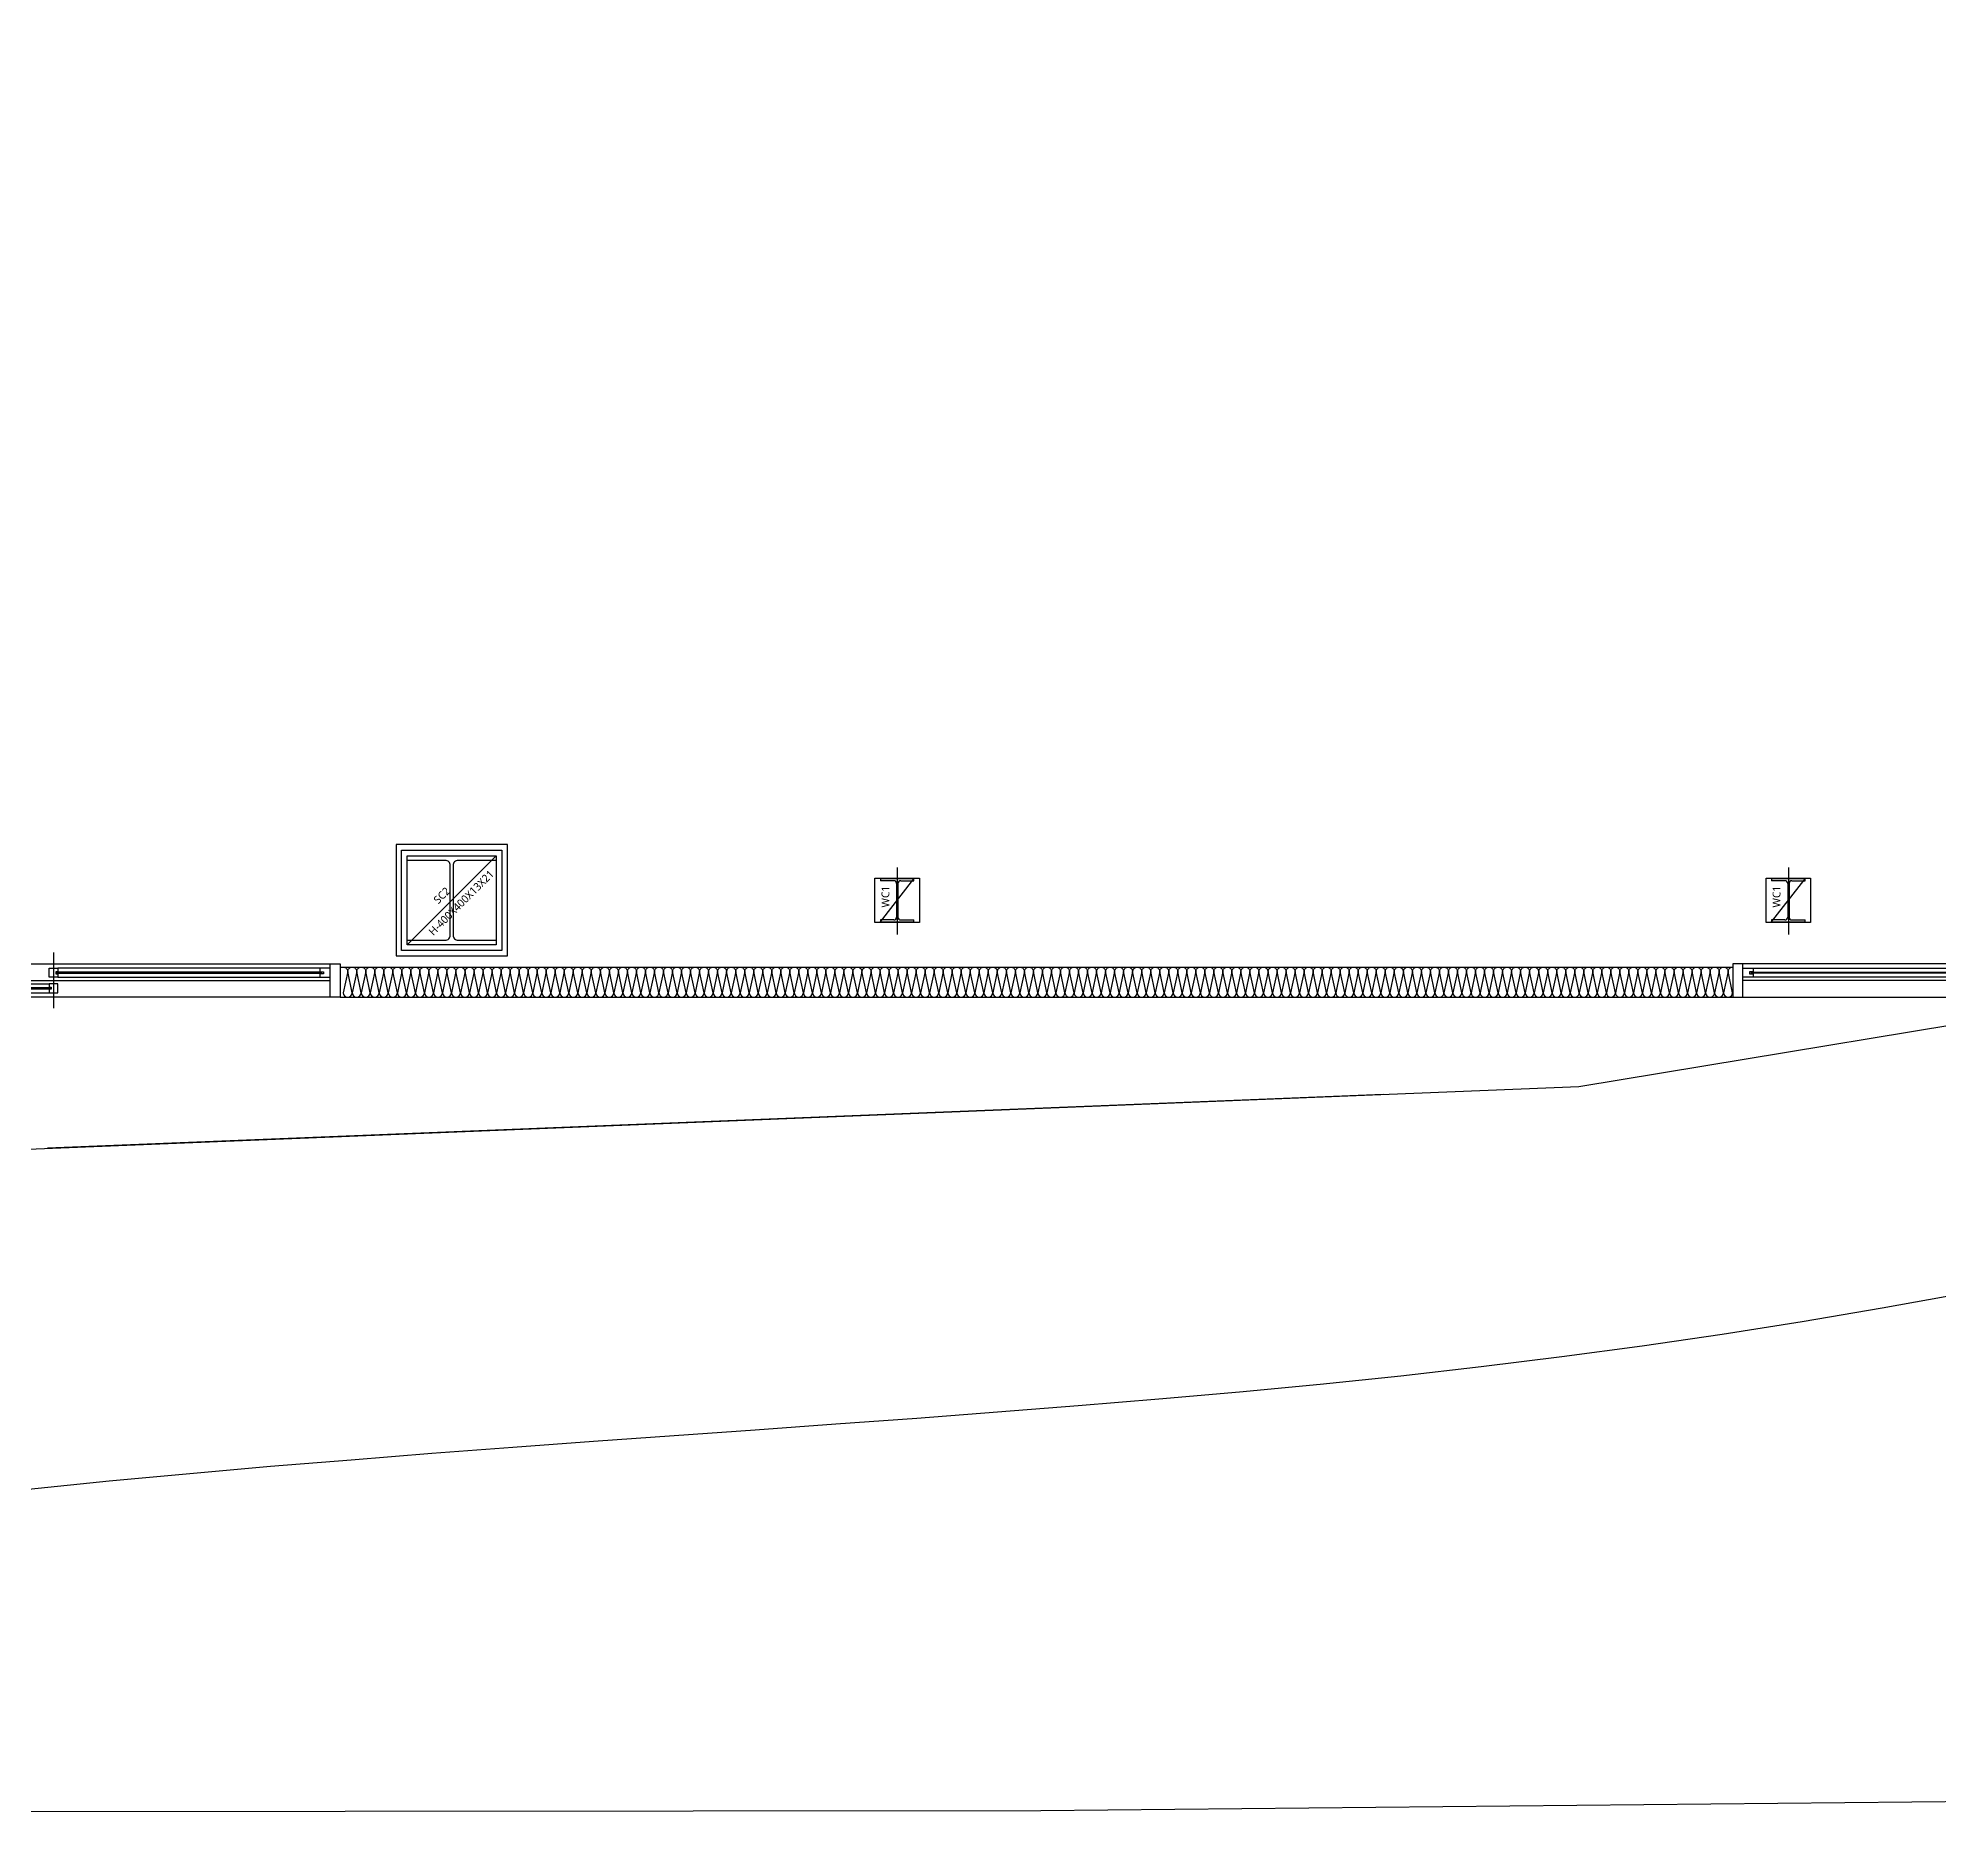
# Model space of a CAD drawing. Header units: millimetres. Extents: x 0 to 420500, y 0 to 297000.
# Drawn here: x 170912 to 179441, y 203552 to 211624 of the extents above; entities that cross this region are included whole.
import ezdxf
from ezdxf.enums import TextEntityAlignment as Align
from ezdxf.xclip import XClip

# ---------------------------------------------------------------- set-up
doc = ezdxf.new("R2010")
doc.units = ezdxf.units.MM
doc.header["$LTSCALE"] = 5000
doc.header["$XCLIPFRAME"] = 0
doc.layers.add('arch', color=8, linetype='Continuous')
doc.layers.add('TRAY', color=3, linetype='Continuous')
doc.styles.add('스타일1', font='malgun.ttf')

# ---------------------------------------------------------------- blocks, each defined once
blk = doc.blocks.new('XR-현황측량도')
at = {"color": 0}
blk.add_line((173191.6, 77366.5), (167196.4, 77124.9), dxfattribs=at)
blk.add_lwpolyline([(151689.9, 74037.3), (154882.8, 74051.1), (162788.9, 74142.4), (171654.6, 74151.5), (178947.9, 74224.2), (185441.1, 74257.7), (186411.9, 74404.5), (193068.5, 76971.8, 0.271364), (196517.3, 81929.2), (196869.6, 86053.4), (196858.7, 91789.3), (196871.2, 109951.5), (196867, 116558.1), (196605.1, 121600.6), (196792.5, 126063.1), (196775.4, 130633.2), (196750.4, 139290.1), (196674.2, 147914.3), (196020.2, 149938.3)], format="xyb", dxfattribs=at)
blk.add_lwpolyline([(154882.8, 74051.1), (160042.8, 76594.1), (166254.5, 77087), (174069.8, 77401.9), (176495.8, 77803.3)], dxfattribs=at)
at = {"color": 0, "elevation": 93000}
blk.add_lwpolyline([(167111, 75594.4), (167472.7, 75631.3), (167472.7, 75631.3), (167834.7, 75665.3), (167834.7, 75665.3), (168196.9, 75697), (168196.9, 75697), (168559.3, 75726.9), (168559.3, 75726.9), (168921.8, 75755.4), (168921.8, 75755.4), (169284.4, 75782.7), (169284.4, 75782.7), (169647, 75809.3), (169647, 75809.3), (170009.7, 75835.3), (170009.7, 75835.3), (170372.4, 75861.3), (170372.4, 75861.3), (170735.1, 75887.3), (170735.1, 75887.3), (171097.7, 75913.8), (171097.7, 75913.8), (171460.3, 75941.1), (171460.3, 75941.1), (171822.8, 75969.5), (171822.8, 75969.5), (172185.1, 75999.5), (172185.1, 75999.5), (172547.3, 76031.5), (172547.3, 76031.5), (172909.3, 76066.3), (172909.3, 76066.3), (173270.9, 76104), (173270.9, 76104), (173632.2, 76145), (173632.2, 76145), (173993.1, 76189.5), (173993.1, 76189.5), (174353.5, 76237.8), (174353.5, 76237.8), (174713.3, 76290.1), (174713.3, 76290.1), (175072.5, 76346.7), (175072.5, 76346.7), (175430.9, 76407.9), (175430.9, 76407.9), (175788.5, 76473.7)], dxfattribs=at)
blk = doc.blocks.new('*U59')
at = {"color": 0}
for points in [[(-39048.1, 0, -0.414214), (-39063.1, 15), (-39048.1, 85, 1), (-39078.1, 85), (-39063.1, 15, -0.414214), (-39078.1, 0, 0.414214)], [(-39018.1, 0, -0.414214), (-39033.1, 15), (-39018.1, 85, 1), (-39048.1, 85), (-39033.1, 15, -0.414214), (-39048.1, 0, 0.414214)], [(-38988.1, 0, -0.414214), (-39003.1, 15), (-38988.1, 85, 1), (-39018.1, 85), (-39003.1, 15, -0.414214), (-39018.1, 0, 0.414214)], [(-38958.1, 0, -0.414214), (-38973.1, 15), (-38958.1, 85, 1), (-38988.1, 85), (-38973.1, 15, -0.414214), (-38988.1, 0, 0.414214)], [(-38928.1, 0, -0.414214), (-38943.1, 15), (-38928.1, 85, 1), (-38958.1, 85), (-38943.1, 15, -0.414214), (-38958.1, 0, 0.414214)], [(-38898.1, 0, -0.414214), (-38913.1, 15), (-38898.1, 85, 1), (-38928.1, 85), (-38913.1, 15, -0.414214), (-38928.1, 0, 0.414214)], [(-38868.1, 0, -0.414214), (-38883.1, 15), (-38868.1, 85, 1), (-38898.1, 85), (-38883.1, 15, -0.414214), (-38898.1, 0, 0.414214)], [(-38838.1, 0, -0.414214), (-38853.1, 15), (-38838.1, 85, 1), (-38868.1, 85), (-38853.1, 15, -0.414214), (-38868.1, 0, 0.414214)], [(-38808.1, 0, -0.414214), (-38823.1, 15), (-38808.1, 85, 1), (-38838.1, 85), (-38823.1, 15, -0.414214), (-38838.1, 0, 0.414214)], [(-38778.1, 0, -0.414214), (-38793.1, 15), (-38778.1, 85, 1), (-38808.1, 85), (-38793.1, 15, -0.414214), (-38808.1, 0, 0.414214)], [(-38748.1, 0, -0.414214), (-38763.1, 15), (-38748.1, 85, 1), (-38778.1, 85), (-38763.1, 15, -0.414214), (-38778.1, 0, 0.414214)], [(-38718.1, 0, -0.414214), (-38733.1, 15), (-38718.1, 85, 1), (-38748.1, 85), (-38733.1, 15, -0.414214), (-38748.1, 0, 0.414214)], [(-38688.1, 0, -0.414214), (-38703.1, 15), (-38688.1, 85, 1), (-38718.1, 85), (-38703.1, 15, -0.414214), (-38718.1, 0, 0.414214)], [(-38658.1, 0, -0.414214), (-38673.1, 15), (-38658.1, 85, 1), (-38688.1, 85), (-38673.1, 15, -0.414214), (-38688.1, 0, 0.414214)], [(-38628.1, 0, -0.414214), (-38643.1, 15), (-38628.1, 85, 1), (-38658.1, 85), (-38643.1, 15, -0.414214), (-38658.1, 0, 0.414214)], [(-38598.1, 0, -0.414214), (-38613.1, 15), (-38598.1, 85, 1), (-38628.1, 85), (-38613.1, 15, -0.414214), (-38628.1, 0, 0.414214)], [(-38568.1, 0, -0.414214), (-38583.1, 15), (-38568.1, 85, 1), (-38598.1, 85), (-38583.1, 15, -0.414214), (-38598.1, 0, 0.414214)], [(-38538.1, 0, -0.414214), (-38553.1, 15), (-38538.1, 85, 1), (-38568.1, 85), (-38553.1, 15, -0.414214), (-38568.1, 0, 0.414214)], [(-38508.1, 0, -0.414214), (-38523.1, 15), (-38508.1, 85, 1), (-38538.1, 85), (-38523.1, 15, -0.414214), (-38538.1, 0, 0.414214)], [(-38478.1, 0, -0.414214), (-38493.1, 15), (-38478.1, 85, 1), (-38508.1, 85), (-38493.1, 15, -0.414214), (-38508.1, 0, 0.414214)], [(-38448.1, 0, -0.414214), (-38463.1, 15), (-38448.1, 85, 1), (-38478.1, 85), (-38463.1, 15, -0.414214), (-38478.1, 0, 0.414214)], [(-38418.1, 0, -0.414214), (-38433.1, 15), (-38418.1, 85, 1), (-38448.1, 85), (-38433.1, 15, -0.414214), (-38448.1, 0, 0.414214)], [(-38388.1, 0, -0.414214), (-38403.1, 15), (-38388.1, 85, 1), (-38418.1, 85), (-38403.1, 15, -0.414214), (-38418.1, 0, 0.414214)], [(-38358.1, 0, -0.414214), (-38373.1, 15), (-38358.1, 85, 1), (-38388.1, 85), (-38373.1, 15, -0.414214), (-38388.1, 0, 0.414214)], [(-38328.1, 0, -0.414214), (-38343.1, 15), (-38328.1, 85, 1), (-38358.1, 85), (-38343.1, 15, -0.414214), (-38358.1, 0, 0.414214)], [(-38298.1, 0, -0.414214), (-38313.1, 15), (-38298.1, 85, 1), (-38328.1, 85), (-38313.1, 15, -0.414214), (-38328.1, 0, 0.414214)], [(-38268.1, 0, -0.414214), (-38283.1, 15), (-38268.1, 85, 1), (-38298.1, 85), (-38283.1, 15, -0.414214), (-38298.1, 0, 0.414214)], [(-38238.1, 0, -0.414214), (-38253.1, 15), (-38238.1, 85, 1), (-38268.1, 85), (-38253.1, 15, -0.414214), (-38268.1, 0, 0.414214)], [(-38208.1, 0, -0.414214), (-38223.1, 15), (-38208.1, 85, 1), (-38238.1, 85), (-38223.1, 15, -0.414214), (-38238.1, 0, 0.414214)], [(-38178.1, 0, -0.414214), (-38193.1, 15), (-38178.1, 85, 1), (-38208.1, 85), (-38193.1, 15, -0.414214), (-38208.1, 0, 0.414214)], [(-38148.1, 0, -0.414214), (-38163.1, 15), (-38148.1, 85, 1), (-38178.1, 85), (-38163.1, 15, -0.414214), (-38178.1, 0, 0.414214)], [(-38118.1, 0, -0.414214), (-38133.1, 15), (-38118.1, 85, 1), (-38148.1, 85), (-38133.1, 15, -0.414214), (-38148.1, 0, 0.414214)], [(-38088.1, 0, -0.414214), (-38103.1, 15), (-38088.1, 85, 1), (-38118.1, 85), (-38103.1, 15, -0.414214), (-38118.1, 0, 0.414214)], [(-38058.1, 0, -0.414214), (-38073.1, 15), (-38058.1, 85, 1), (-38088.1, 85), (-38073.1, 15, -0.414214), (-38088.1, 0, 0.414214)], [(-38028.1, 0, -0.414214), (-38043.1, 15), (-38028.1, 85, 1), (-38058.1, 85), (-38043.1, 15, -0.414214), (-38058.1, 0, 0.414214)], [(-37998.1, 0, -0.414214), (-38013.1, 15), (-37998.1, 85, 1), (-38028.1, 85), (-38013.1, 15, -0.414214), (-38028.1, 0, 0.414214)], [(-37968.1, 0, -0.414214), (-37983.1, 15), (-37968.1, 85, 1), (-37998.1, 85), (-37983.1, 15, -0.414214), (-37998.1, 0, 0.414214)], [(-37938.1, 0, -0.414214), (-37953.1, 15), (-37938.1, 85, 1), (-37968.1, 85), (-37953.1, 15, -0.414214), (-37968.1, 0, 0.414214)], [(-37908.1, 0, -0.414214), (-37923.1, 15), (-37908.1, 85, 1), (-37938.1, 85), (-37923.1, 15, -0.414214), (-37938.1, 0, 0.414214)], [(-37878.1, 0, -0.414214), (-37893.1, 15), (-37878.1, 85, 1), (-37908.1, 85), (-37893.1, 15, -0.414214), (-37908.1, 0, 0.414214)], [(-37848.1, 0, -0.414214), (-37863.1, 15), (-37848.1, 85, 1), (-37878.1, 85), (-37863.1, 15, -0.414214), (-37878.1, 0, 0.414214)], [(-37818.1, 0, -0.414214), (-37833.1, 15), (-37818.1, 85, 1), (-37848.1, 85), (-37833.1, 15, -0.414214), (-37848.1, 0, 0.414214)], [(-37788.1, 0, -0.414214), (-37803.1, 15), (-37788.1, 85, 1), (-37818.1, 85), (-37803.1, 15, -0.414214), (-37818.1, 0, 0.414214)], [(-37758.1, 0, -0.414214), (-37773.1, 15), (-37758.1, 85, 1), (-37788.1, 85), (-37773.1, 15, -0.414214), (-37788.1, 0, 0.414214)], [(-37728.1, 0, -0.414214), (-37743.1, 15), (-37728.1, 85, 1), (-37758.1, 85), (-37743.1, 15, -0.414214), (-37758.1, 0, 0.414214)], [(-37698.1, 0, -0.414214), (-37713.1, 15), (-37698.1, 85, 1), (-37728.1, 85), (-37713.1, 15, -0.414214), (-37728.1, 0, 0.414214)], [(-37668.1, 0, -0.414214), (-37683.1, 15), (-37668.1, 85, 1), (-37698.1, 85), (-37683.1, 15, -0.414214), (-37698.1, 0, 0.414214)], [(-37638.1, 0, -0.414214), (-37653.1, 15), (-37638.1, 85, 1), (-37668.1, 85), (-37653.1, 15, -0.414214), (-37668.1, 0, 0.414214)], [(-37608.1, 0, -0.414214), (-37623.1, 15), (-37608.1, 85, 1), (-37638.1, 85), (-37623.1, 15, -0.414214), (-37638.1, 0, 0.414214)], [(-37578.1, 0, -0.414214), (-37593.1, 15), (-37578.1, 85, 1), (-37608.1, 85), (-37593.1, 15, -0.414214), (-37608.1, 0, 0.414214)], [(-37548.1, 0, -0.414214), (-37563.1, 15), (-37548.1, 85, 1), (-37578.1, 85), (-37563.1, 15, -0.414214), (-37578.1, 0, 0.414214)], [(-37518.1, 0, -0.414214), (-37533.1, 15), (-37518.1, 85, 1), (-37548.1, 85), (-37533.1, 15, -0.414214), (-37548.1, 0, 0.414214)], [(-37488.1, 0, -0.414214), (-37503.1, 15), (-37488.1, 85, 1), (-37518.1, 85), (-37503.1, 15, -0.414214), (-37518.1, 0, 0.414214)], [(-37458.1, 0, -0.414214), (-37473.1, 15), (-37458.1, 85, 1), (-37488.1, 85), (-37473.1, 15, -0.414214), (-37488.1, 0, 0.414214)], [(-37428.1, 0, -0.414214), (-37443.1, 15), (-37428.1, 85, 1), (-37458.1, 85), (-37443.1, 15, -0.414214), (-37458.1, 0, 0.414214)], [(-37398.1, 0, -0.414214), (-37413.1, 15), (-37398.1, 85, 1), (-37428.1, 85), (-37413.1, 15, -0.414214), (-37428.1, 0, 0.414214)], [(-37368.1, 0, -0.414214), (-37383.1, 15), (-37368.1, 85, 1), (-37398.1, 85), (-37383.1, 15, -0.414214), (-37398.1, 0, 0.414214)], [(-37338.1, 0, -0.414214), (-37353.1, 15), (-37338.1, 85, 1), (-37368.1, 85), (-37353.1, 15, -0.414214), (-37368.1, 0, 0.414214)], [(-37308.1, 0, -0.414214), (-37323.1, 15), (-37308.1, 85, 1), (-37338.1, 85), (-37323.1, 15, -0.414214), (-37338.1, 0, 0.414214)], [(-37278.1, 0, -0.414214), (-37293.1, 15), (-37278.1, 85, 1), (-37308.1, 85), (-37293.1, 15, -0.414214), (-37308.1, 0, 0.414214)], [(-37248.1, 0, -0.414214), (-37263.1, 15), (-37248.1, 85, 1), (-37278.1, 85), (-37263.1, 15, -0.414214), (-37278.1, 0, 0.414214)], [(-37218.1, 0, -0.414214), (-37233.1, 15), (-37218.1, 85, 1), (-37248.1, 85), (-37233.1, 15, -0.414214), (-37248.1, 0, 0.414214)], [(-37188.1, 0, -0.414214), (-37203.1, 15), (-37188.1, 85, 1), (-37218.1, 85), (-37203.1, 15, -0.414214), (-37218.1, 0, 0.414214)], [(-37158.1, 0, -0.414214), (-37173.1, 15), (-37158.1, 85, 1), (-37188.1, 85), (-37173.1, 15, -0.414214), (-37188.1, 0, 0.414214)], [(-37128.1, 0, -0.414214), (-37143.1, 15), (-37128.1, 85, 1), (-37158.1, 85), (-37143.1, 15, -0.414214), (-37158.1, 0, 0.414214)], [(-37098.1, 0, -0.414214), (-37113.1, 15), (-37098.1, 85, 1), (-37128.1, 85), (-37113.1, 15, -0.414214), (-37128.1, 0, 0.414214)], [(-37068.1, 0, -0.414214), (-37083.1, 15), (-37068.1, 85, 1), (-37098.1, 85), (-37083.1, 15, -0.414214), (-37098.1, 0, 0.414214)], [(-37038.1, 0, -0.414214), (-37053.1, 15), (-37038.1, 85, 1), (-37068.1, 85), (-37053.1, 15, -0.414214), (-37068.1, 0, 0.414214)], [(-37008.1, 0, -0.414214), (-37023.1, 15), (-37008.1, 85, 1), (-37038.1, 85), (-37023.1, 15, -0.414214), (-37038.1, 0, 0.414214)], [(-36978.1, 0, -0.414214), (-36993.1, 15), (-36978.1, 85, 1), (-37008.1, 85), (-36993.1, 15, -0.414214), (-37008.1, 0, 0.414214)], [(-36948.1, 0, -0.414214), (-36963.1, 15), (-36948.1, 85, 1), (-36978.1, 85), (-36963.1, 15, -0.414214), (-36978.1, 0, 0.414214)], [(-36918.1, 0, -0.414214), (-36933.1, 15), (-36918.1, 85, 1), (-36948.1, 85), (-36933.1, 15, -0.414214), (-36948.1, 0, 0.414214)], [(-36888.1, 0, -0.414214), (-36903.1, 15), (-36888.1, 85, 1), (-36918.1, 85), (-36903.1, 15, -0.414214), (-36918.1, 0, 0.414214)], [(-36858.1, 0, -0.414214), (-36873.1, 15), (-36858.1, 85, 1), (-36888.1, 85), (-36873.1, 15, -0.414214), (-36888.1, 0, 0.414214)], [(-36828.1, 0, -0.414214), (-36843.1, 15), (-36828.1, 85, 1), (-36858.1, 85), (-36843.1, 15, -0.414214), (-36858.1, 0, 0.414214)], [(-36798.1, 0, -0.414214), (-36813.1, 15), (-36798.1, 85, 1), (-36828.1, 85), (-36813.1, 15, -0.414214), (-36828.1, 0, 0.414214)], [(-36768.1, 0, -0.414214), (-36783.1, 15), (-36768.1, 85, 1), (-36798.1, 85), (-36783.1, 15, -0.414214), (-36798.1, 0, 0.414214)], [(-36738.1, 0, -0.414214), (-36753.1, 15), (-36738.1, 85, 1), (-36768.1, 85), (-36753.1, 15, -0.414214), (-36768.1, 0, 0.414214)], [(-36708.1, 0, -0.414214), (-36723.1, 15), (-36708.1, 85, 1), (-36738.1, 85), (-36723.1, 15, -0.414214), (-36738.1, 0, 0.414214)], [(-36678.1, 0, -0.414214), (-36693.1, 15), (-36678.1, 85, 1), (-36708.1, 85), (-36693.1, 15, -0.414214), (-36708.1, 0, 0.414214)], [(-36648.1, 0, -0.414214), (-36663.1, 15), (-36648.1, 85, 1), (-36678.1, 85), (-36663.1, 15, -0.414214), (-36678.1, 0, 0.414214)], [(-36618.1, 0, -0.414214), (-36633.1, 15), (-36618.1, 85, 1), (-36648.1, 85), (-36633.1, 15, -0.414214), (-36648.1, 0, 0.414214)], [(-36588.1, 0, -0.414214), (-36603.1, 15), (-36588.1, 85, 1), (-36618.1, 85), (-36603.1, 15, -0.414214), (-36618.1, 0, 0.414214)], [(-36558.1, 0, -0.414214), (-36573.1, 15), (-36558.1, 85, 1), (-36588.1, 85), (-36573.1, 15, -0.414214), (-36588.1, 0, 0.414214)], [(-36528.1, 0, -0.414214), (-36543.1, 15), (-36528.1, 85, 1), (-36558.1, 85), (-36543.1, 15, -0.414214), (-36558.1, 0, 0.414214)], [(-36498.1, 0, -0.414214), (-36513.1, 15), (-36498.1, 85, 1), (-36528.1, 85), (-36513.1, 15, -0.414214), (-36528.1, 0, 0.414214)], [(-36468.1, 0, -0.414214), (-36483.1, 15), (-36468.1, 85, 1), (-36498.1, 85), (-36483.1, 15, -0.414214), (-36498.1, 0, 0.414214)], [(-36438.1, 0, -0.414214), (-36453.1, 15), (-36438.1, 85, 1), (-36468.1, 85), (-36453.1, 15, -0.414214), (-36468.1, 0, 0.414214)], [(-36408.1, 0, -0.414214), (-36423.1, 15), (-36408.1, 85, 1), (-36438.1, 85), (-36423.1, 15, -0.414214), (-36438.1, 0, 0.414214)], [(-36378.1, 0, -0.414214), (-36393.1, 15), (-36378.1, 85, 1), (-36408.1, 85), (-36393.1, 15, -0.414214), (-36408.1, 0, 0.414214)], [(-36348.1, 0, -0.414214), (-36363.1, 15), (-36348.1, 85, 1), (-36378.1, 85), (-36363.1, 15, -0.414214), (-36378.1, 0, 0.414214)], [(-36318.1, 0, -0.414214), (-36333.1, 15), (-36318.1, 85, 1), (-36348.1, 85), (-36333.1, 15, -0.414214), (-36348.1, 0, 0.414214)], [(-36288.1, 0, -0.414214), (-36303.1, 15), (-36288.1, 85, 1), (-36318.1, 85), (-36303.1, 15, -0.414214), (-36318.1, 0, 0.414214)], [(-36258.1, 0, -0.414214), (-36273.1, 15), (-36258.1, 85, 1), (-36288.1, 85), (-36273.1, 15, -0.414214), (-36288.1, 0, 0.414214)], [(-36228.1, 0, -0.414214), (-36243.1, 15), (-36228.1, 85, 1), (-36258.1, 85), (-36243.1, 15, -0.414214), (-36258.1, 0, 0.414214)], [(-36198.1, 0, -0.414214), (-36213.1, 15), (-36198.1, 85, 1), (-36228.1, 85), (-36213.1, 15, -0.414214), (-36228.1, 0, 0.414214)], [(-36168.1, 0, -0.414214), (-36183.1, 15), (-36168.1, 85, 1), (-36198.1, 85), (-36183.1, 15, -0.414214), (-36198.1, 0, 0.414214)], [(-36138.1, 0, -0.414214), (-36153.1, 15), (-36138.1, 85, 1), (-36168.1, 85), (-36153.1, 15, -0.414214), (-36168.1, 0, 0.414214)], [(-36108.1, 0, -0.414214), (-36123.1, 15), (-36108.1, 85, 1), (-36138.1, 85), (-36123.1, 15, -0.414214), (-36138.1, 0, 0.414214)], [(-36078.1, 0, -0.414214), (-36093.1, 15), (-36078.1, 85, 1), (-36108.1, 85), (-36093.1, 15, -0.414214), (-36108.1, 0, 0.414214)], [(-36048.1, 0, -0.414214), (-36063.1, 15), (-36048.1, 85, 1), (-36078.1, 85), (-36063.1, 15, -0.414214), (-36078.1, 0, 0.414214)], [(-36018.1, 0, -0.414214), (-36033.1, 15), (-36018.1, 85, 1), (-36048.1, 85), (-36033.1, 15, -0.414214), (-36048.1, 0, 0.414214)], [(-35988.1, 0, -0.414214), (-36003.1, 15), (-35988.1, 85, 1), (-36018.1, 85), (-36003.1, 15, -0.414214), (-36018.1, 0, 0.414214)], [(-35958.1, 0, -0.414214), (-35973.1, 15), (-35958.1, 85, 1), (-35988.1, 85), (-35973.1, 15, -0.414214), (-35988.1, 0, 0.414214)], [(-35928.1, 0, -0.414214), (-35943.1, 15), (-35928.1, 85, 1), (-35958.1, 85), (-35943.1, 15, -0.414214), (-35958.1, 0, 0.414214)], [(-35898.1, 0, -0.414214), (-35913.1, 15), (-35898.1, 85, 1), (-35928.1, 85), (-35913.1, 15, -0.414214), (-35928.1, 0, 0.414214)], [(-35868.1, 0, -0.414214), (-35883.1, 15), (-35868.1, 85, 1), (-35898.1, 85), (-35883.1, 15, -0.414214), (-35898.1, 0, 0.414214)], [(-35838.1, 0, -0.414214), (-35853.1, 15), (-35838.1, 85, 1), (-35868.1, 85), (-35853.1, 15, -0.414214), (-35868.1, 0, 0.414214)], [(-35808.1, 0, -0.414214), (-35823.1, 15), (-35808.1, 85, 1), (-35838.1, 85), (-35823.1, 15, -0.414214), (-35838.1, 0, 0.414214)], [(-35778.1, 0, -0.414214), (-35793.1, 15), (-35778.1, 85, 1), (-35808.1, 85), (-35793.1, 15, -0.414214), (-35808.1, 0, 0.414214)], [(-35748.1, 0, -0.414214), (-35763.1, 15), (-35748.1, 85, 1), (-35778.1, 85), (-35763.1, 15, -0.414214), (-35778.1, 0, 0.414214)], [(-35718.1, 0, -0.414214), (-35733.1, 15), (-35718.1, 85, 1), (-35748.1, 85), (-35733.1, 15, -0.414214), (-35748.1, 0, 0.414214)], [(-35688.1, 0, -0.414214), (-35703.1, 15), (-35688.1, 85, 1), (-35718.1, 85), (-35703.1, 15, -0.414214), (-35718.1, 0, 0.414214)], [(-35658.1, 0, -0.414214), (-35673.1, 15), (-35658.1, 85, 1), (-35688.1, 85), (-35673.1, 15, -0.414214), (-35688.1, 0, 0.414214)], [(-35628.1, 0, -0.414214), (-35643.1, 15), (-35628.1, 85, 1), (-35658.1, 85), (-35643.1, 15, -0.414214), (-35658.1, 0, 0.414214)], [(-35598.1, 0, -0.414214), (-35613.1, 15), (-35598.1, 85, 1), (-35628.1, 85), (-35613.1, 15, -0.414214), (-35628.1, 0, 0.414214)], [(-35568.1, 0, -0.414214), (-35583.1, 15), (-35568.1, 85, 1), (-35598.1, 85), (-35583.1, 15, -0.414214), (-35598.1, 0, 0.414214)], [(-35538.1, 0, -0.414214), (-35553.1, 15), (-35538.1, 85, 1), (-35568.1, 85), (-35553.1, 15, -0.414214), (-35568.1, 0, 0.414214)], [(-35508.1, 0, -0.414214), (-35523.1, 15), (-35508.1, 85, 1), (-35538.1, 85), (-35523.1, 15, -0.414214), (-35538.1, 0, 0.414214)], [(-35478.1, 0, -0.414214), (-35493.1, 15), (-35478.1, 85, 1), (-35508.1, 85), (-35493.1, 15, -0.414214), (-35508.1, 0, 0.414214)], [(-35448.1, 0, -0.414214), (-35463.1, 15), (-35448.1, 85, 1), (-35478.1, 85), (-35463.1, 15, -0.414214), (-35478.1, 0, 0.414214)], [(-35418.1, 0, -0.414214), (-35433.1, 15), (-35418.1, 85, 1), (-35448.1, 85), (-35433.1, 15, -0.414214), (-35448.1, 0, 0.414214)], [(-35388.1, 0, -0.414214), (-35403.1, 15), (-35388.1, 85, 1), (-35418.1, 85), (-35403.1, 15, -0.414214), (-35418.1, 0, 0.414214)], [(-35358.1, 0, -0.414214), (-35373.1, 15), (-35358.1, 85, 1), (-35388.1, 85), (-35373.1, 15, -0.414214), (-35388.1, 0, 0.414214)], [(-35328.1, 0, -0.414214), (-35343.1, 15), (-35328.1, 85, 1), (-35358.1, 85), (-35343.1, 15, -0.414214), (-35358.1, 0, 0.414214)], [(-35298.1, 0, -0.414214), (-35313.1, 15), (-35298.1, 85, 1), (-35328.1, 85), (-35313.1, 15, -0.414214), (-35328.1, 0, 0.414214)], [(-35268.1, 0, -0.414214), (-35283.1, 15), (-35268.1, 85, 1), (-35298.1, 85), (-35283.1, 15, -0.414214), (-35298.1, 0, 0.414214)], [(-35238.1, 0, -0.414214), (-35253.1, 15), (-35238.1, 85, 1), (-35268.1, 85), (-35253.1, 15, -0.414214), (-35268.1, 0, 0.414214)], [(-35208.1, 0, -0.414214), (-35223.1, 15), (-35208.1, 85, 1), (-35238.1, 85), (-35223.1, 15, -0.414214), (-35238.1, 0, 0.414214)], [(-35178.1, 0, -0.414214), (-35193.1, 15), (-35178.1, 85, 1), (-35208.1, 85), (-35193.1, 15, -0.414214), (-35208.1, 0, 0.414214)], [(-35148.1, 0, -0.414214), (-35163.1, 15), (-35148.1, 85, 1), (-35178.1, 85), (-35163.1, 15, -0.414214), (-35178.1, 0, 0.414214)], [(-35118.1, 0, -0.414214), (-35133.1, 15), (-35118.1, 85, 1), (-35148.1, 85), (-35133.1, 15, -0.414214), (-35148.1, 0, 0.414214)], [(-35088.1, 0, -0.414214), (-35103.1, 15), (-35088.1, 85, 1), (-35118.1, 85), (-35103.1, 15, -0.414214), (-35118.1, 0, 0.414214)], [(-35058.1, 0, -0.414214), (-35073.1, 15), (-35058.1, 85, 1), (-35088.1, 85), (-35073.1, 15, -0.414214), (-35088.1, 0, 0.414214)], [(-35028.1, 0, -0.414214), (-35043.1, 15), (-35028.1, 85, 1), (-35058.1, 85), (-35043.1, 15, -0.414214), (-35058.1, 0, 0.414214)], [(-34998.1, 0, -0.414214), (-35013.1, 15), (-34998.1, 85, 1), (-35028.1, 85), (-35013.1, 15, -0.414214), (-35028.1, 0, 0.414214)], [(-34968.1, 0, -0.414214), (-34983.1, 15), (-34968.1, 85, 1), (-34998.1, 85), (-34983.1, 15, -0.414214), (-34998.1, 0, 0.414214)], [(-34938.1, 0, -0.414214), (-34953.1, 15), (-34938.1, 85, 1), (-34968.1, 85), (-34953.1, 15, -0.414214), (-34968.1, 0, 0.414214)], [(-34908.1, 0, -0.414214), (-34923.1, 15), (-34908.1, 85, 1), (-34938.1, 85), (-34923.1, 15, -0.414214), (-34938.1, 0, 0.414214)], [(-34878.1, 0, -0.414214), (-34893.1, 15), (-34878.1, 85, 1), (-34908.1, 85), (-34893.1, 15, -0.414214), (-34908.1, 0, 0.414214)], [(-34848.1, 0, -0.414214), (-34863.1, 15), (-34848.1, 85, 1), (-34878.1, 85), (-34863.1, 15, -0.414214), (-34878.1, 0, 0.414214)], [(-34818.1, 0, -0.414214), (-34833.1, 15), (-34818.1, 85, 1), (-34848.1, 85), (-34833.1, 15, -0.414214), (-34848.1, 0, 0.414214)], [(-34788.1, 0, -0.414214), (-34803.1, 15), (-34788.1, 85, 1), (-34818.1, 85), (-34803.1, 15, -0.414214), (-34818.1, 0, 0.414214)], [(-34758.1, 0, -0.414214), (-34773.1, 15), (-34758.1, 85, 1), (-34788.1, 85), (-34773.1, 15, -0.414214), (-34788.1, 0, 0.414214)], [(-34728.1, 0, -0.414214), (-34743.1, 15), (-34728.1, 85, 1), (-34758.1, 85), (-34743.1, 15, -0.414214), (-34758.1, 0, 0.414214)], [(-34698.1, 0, -0.414214), (-34713.1, 15), (-34698.1, 85, 1), (-34728.1, 85), (-34713.1, 15, -0.414214), (-34728.1, 0, 0.414214)], [(-34668.1, 0, -0.414214), (-34683.1, 15), (-34668.1, 85, 1), (-34698.1, 85), (-34683.1, 15, -0.414214), (-34698.1, 0, 0.414214)], [(-34638.1, 0, -0.414214), (-34653.1, 15), (-34638.1, 85, 1), (-34668.1, 85), (-34653.1, 15, -0.414214), (-34668.1, 0, 0.414214)], [(-34608.1, 0, -0.414214), (-34623.1, 15), (-34608.1, 85, 1), (-34638.1, 85), (-34623.1, 15, -0.414214), (-34638.1, 0, 0.414214)], [(-34578.1, 0, -0.414214), (-34593.1, 15), (-34578.1, 85, 1), (-34608.1, 85), (-34593.1, 15, -0.414214), (-34608.1, 0, 0.414214)], [(-34548.1, 0, -0.414214), (-34563.1, 15), (-34548.1, 85, 1), (-34578.1, 85), (-34563.1, 15, -0.414214), (-34578.1, 0, 0.414214)], [(-34518.1, 0, -0.414214), (-34533.1, 15), (-34518.1, 85, 1), (-34548.1, 85), (-34533.1, 15, -0.414214), (-34548.1, 0, 0.414214)], [(-34488.1, 0, -0.414214), (-34503.1, 15), (-34488.1, 85, 1), (-34518.1, 85), (-34503.1, 15, -0.414214), (-34518.1, 0, 0.414214)], [(-34458.1, 0, -0.414214), (-34473.1, 15), (-34458.1, 85, 1), (-34488.1, 85), (-34473.1, 15, -0.414214), (-34488.1, 0, 0.414214)]]:
    blk.add_lwpolyline(points, format="xyb", dxfattribs=at)
blk = doc.blocks.new('A$Cfef6c29d_1')
at = {"color": 0}
for p, q in [((40, 270), (40, 225)), ((190, 270), (40, 270)), ((190, 225), (190, 270)), ((40, 225), (190, 225)), ((-10, -965), (240, -965)), ((40, -2207.5), (40, -2252.5)), ((190, -2207.5), (40, -2207.5)), ((190, -2252.5), (190, -2207.5)), ((40, -2252.5), (190, -2252.5))]:
    blk.add_line(p, q, dxfattribs=at)
at = {"color": 0, "ltscale": 12}
for p, q in [((40, 225), (40, -2207.5)), ((115, 225), (115, -2207.5)), ((130, 185), (130, -945)), ((170, 185), (170, -945)), ((190, -2207.5), (190, 225)), ((60, -2160), (60, -985)), ((100, -985), (100, -2160))]:
    blk.add_line(p, q, dxfattribs=at)
at = {"color": 0}
for points in [[(130, 185), (145.5, 185), (145.5, 195), (154.5, 195), (154.5, 185), (170, 185), (170, 225), (130, 225), (130, 185)], [(60, -985), (75.5, -985), (75.5, -975), (84.5, -975), (84.5, -985), (100, -985), (100, -945), (60, -945), (60, -985)], [(130, -945), (145.5, -945), (145.5, -955), (154.5, -955), (154.5, -945), (170, -945), (170, -985), (130, -985), (130, -945)], [(60, -2160), (75.5, -2160), (75.5, -2177.5), (84.5, -2177.5), (84.5, -2160), (100, -2160), (100, -2207.5), (60, -2207.5), (60, -2160)]]:
    blk.add_lwpolyline(points, close=True, dxfattribs=at)
at = {"color": 0, "ltscale": 12}
for points in [[(147.5, -953), (147.5, 193), (152.5, 193), (152.5, -953)], [(77.5, -2168), (77.5, -977), (82.5, -977), (82.5, -2168)]]:
    blk.add_lwpolyline(points, close=True, dxfattribs=at)
at = {"color": 0}
for centre, start, end in [((146.5, 185), 0, 180), ((153.5, 185), 0, 180), ((76.5, -985), 0, 180), ((83.5, -985), 0, 180), ((146.5, -945), 180, 0), ((153.5, -945), 180, 0), ((76.5, -2160), 180, 0), ((83.5, -2160), 180, 0)]:
    blk.add_arc(centre, 1, start, end, dxfattribs=at)
blk = doc.blocks.new('1층 창문')
at = {"color": 0, "xscale": -1, "rotation": 90}
blk.add_blockref('A$Cfef6c29d_1', (88747.5, 42655, 1), dxfattribs=at)
at = {"color": 0, "rotation": 270}
blk.add_blockref('A$Cfef6c29d_1', (99502.5, 42655, 1), dxfattribs=at)
blk = doc.blocks.new('S-SC2')
at = {"color": 0}
blk.add_line((-200, -200), (200, 200), dxfattribs=at)
for points in [[(-225, 225), (225, 225), (225, -225), (-225, -225)], [(-200, 200), (200, 200), (200, -200), (-200, -200)]]:
    blk.add_lwpolyline(points, close=True, dxfattribs=at)
blk.add_lwpolyline([(-200, -200), (-200, -179), (-28.5, -179, 0.414214), (-6.5, -157), (-6.5, 157, 0.414214), (-28.5, 179), (-200, 179), (-200, 200), (200, 200), (200, 179), (28.5, 179, 0.414214), (6.5, 157), (6.5, -157, 0.414214), (28.5, -179), (200, -179), (200, -200)], format="xyb", close=True, dxfattribs=at)
at = {"color": 0, "style": '스타일1'}
for s, p in [('H-400X400X13X21', (42.7, -10.5)), ('SC2', (-44.5, 22))]:
    blk.add_text(s, height=35, rotation=45, dxfattribs=at).set_placement(p, align=Align.MIDDLE_CENTER)
blk = doc.blocks.new('*U117')
at = {"color": 0}
for p, q in [((59, 185), (0, 185)), ((72, 172), (72, 22)), ((78, 172), (78, 22)), ((91, 185), (150, 185)), ((59, 9), (0, 9)), ((91, 9), (150, 9))]:
    blk.add_line(p, q, dxfattribs=at)
for points in [[(150, 185), (150, 194), (0, 194), (0, 185)], [(0, 9), (0, 0), (150, 0), (150, 9)]]:
    blk.add_lwpolyline(points, dxfattribs=at)
for centre, start, end in [((59, 172), 0, 90), ((91, 172), 90, 180), ((59, 22), 270, 0), ((91, 22), 180, 270)]:
    blk.add_arc(centre, 13, start, end, dxfattribs=at)
blk = doc.blocks.new('S-WC1')
at = {"color": 0}
for p, q in [((-75, -97), (75, 97)), ((0, 147), (0, -153))]:
    blk.add_line(p, q, dxfattribs=at)
blk.add_lwpolyline([(-100, 100), (100, 100), (100, -100), (-100, -100)], close=True, dxfattribs=at)
blk.add_blockref('*U117', (-75, -97), dxfattribs=at)
at = {"color": 0, "style": '스타일1'}
blk.add_text('WC1', height=35, rotation=90, dxfattribs=at).set_placement((-35.6, -32.3))
blk = doc.blocks.new('XR-PLAN', base_point=(461, 408.4))
at = {"layer": 'arch'}
for p, q in [((91000, 42600), (97250, 42600)), ((91000, 42465), (97250, 42465))]:
    blk.add_line(p, q, dxfattribs=at)
at = {"layer": 'arch', "ltscale": 3}
blk.add_lwpolyline([(91250, 42650), (91750, 42650), (91750, 43150), (91250, 43150)], close=True, dxfattribs=at)
at = {"layer": 'arch'}
ref = blk.add_blockref('XR-현황측량도', (-77510.5, -35338.3), dxfattribs=at)
XClip(ref).set_block_clipping_path([(86810.4680804907, 39538.2997129494), (224210.4680804907, 149938.2997129495)])
for name, p in [('1층 창문', (0, 0)), ('S-SC2', (91500, 42900)), ('S-WC1', (93500, 42900)), ('S-WC1', (97500, 42900))]:
    blk.add_blockref(name, p, dxfattribs=at)
at = {"layer": 'arch', "xscale": 1.35, "yscale": 1.35, "zscale": 1.35, "rotation": 180}
blk.add_blockref('*U59', (44494.5, 42600, 1), dxfattribs=at)
blk = doc.blocks.new('XR-배치도', base_point=(461, 408.4))
ref = blk.add_blockref('XR-PLAN', (281310.6, 275110.5), dxfattribs=dict(rotation=47.15620461600879))
XClip(ref).set_block_clipping_path([(10268.6550578449, 25854.0591988688), (121697.9567652801, 114201.9318804346)])

msp = doc.modelspace()

# ---------------------------------------------------------------- block references
at = {"layer": 'TRAY'}
ref = msp.add_blockref('XR-배치도', (-310662.8, 184385.1), dxfattribs=dict(at, rotation=312.8437953840571))
XClip(ref).set_block_clipping_path([(355016.7243769546, 126994.5435289501), (152650.6807000034, 314675.0815890764), (386231.3503509208, 566532.8207304992), (588597.394027872, 378852.2826703729)])

doc.saveas('drawing.dxf')
